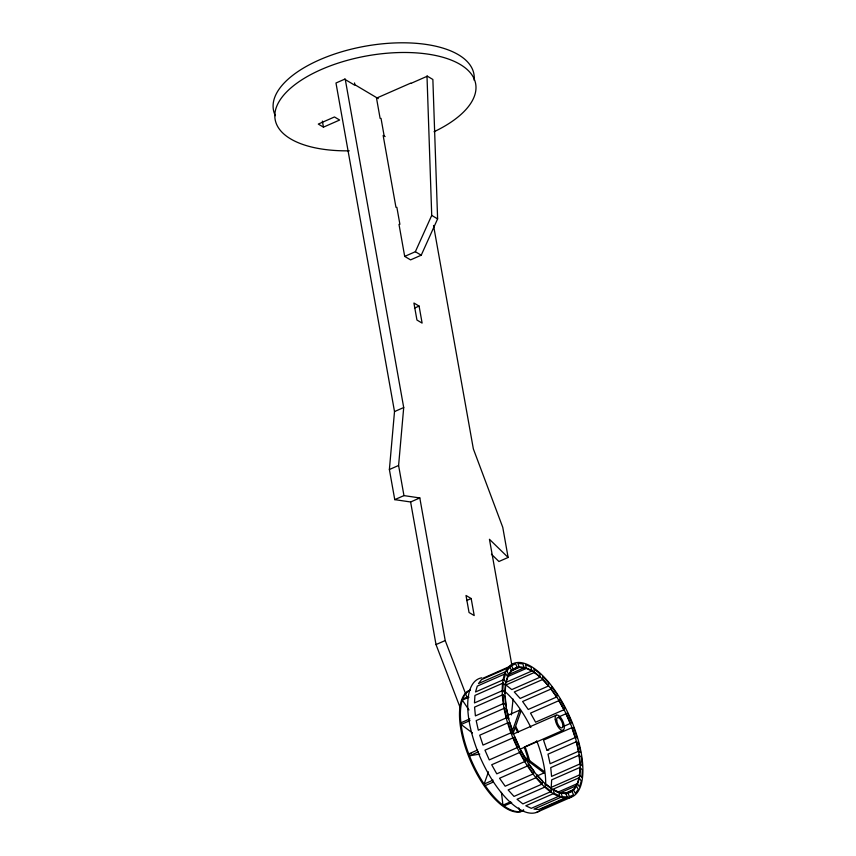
<?xml version="1.0" encoding="UTF-8"?>
<svg xmlns="http://www.w3.org/2000/svg" width="856" height="856" viewBox="0 0 856 856"><rect width="100%" height="100%" fill="white"/><g stroke="black" fill="none" stroke-linecap="round" stroke-linejoin="round"><path stroke-width="1.28" d="M502.793 690.492L503.264 682.992L474.941 695.436L474.47 702.926L502.793 690.492L505.147 693.082L505.618 685.581L503.264 682.992M536.466 777.515L536.659 774.509L542.533 780.972L542.34 783.968L514.017 796.412L508.143 789.949L536.466 777.515L542.34 783.968M542.608 679.536L542.8 676.529L548.664 682.992L548.482 685.988L520.159 698.432L514.285 691.969L542.608 679.536L548.482 685.988M579.523 774.926L579.994 767.425L551.671 779.859L551.2 787.36L579.523 774.926L581.877 777.505L582.348 770.015L579.994 767.425M419.815 497.946L410.613 501.98L394.755 499.637L389.384 469.516L394.509 411.575L335.98 83.011L345.193 78.966L403.711 407.542L398.596 465.471L403.957 495.603L419.815 497.946L445.216 640.545L467.109 697.672M511.428 714.91L513.065 699.063M503.842 679.536L505.607 673.661L507.854 676.85L506.089 682.724L503.842 679.536L475.519 691.969L477.284 686.105L505.607 673.661M527.874 765.81L528.58 763.466L534.208 771.427L533.502 773.781L505.168 786.215L499.551 778.254L527.874 765.81L533.502 773.781M550.932 689.069L551.639 686.726L557.256 694.697L556.561 697.041L528.227 709.474L522.609 701.513L550.932 689.069L556.561 697.041M577.286 783.657L579.052 777.783L581.299 780.972L579.533 786.835L577.286 783.657L557.213 792.463M488.466 771.812L484.132 784.053L493.056 780.137M513.343 734.084A4.248 1.766 66.3 0 1 513.429 732.479L520.812 711.657L519.753 710.106L512.38 730.917A4.248 1.766 66.3 0 1 512.305 731.077M404.695 256.393L415.353 251.718L431.724 215.402L426.994 75.981L432.869 79.469L437.609 218.89L421.227 255.206L410.57 259.882L404.695 256.393L398.992 224.347M506.838 671.125L509.802 667.166L511.835 670.804L508.871 674.753L506.838 671.125L478.504 683.559L481.479 679.611L509.802 667.166M520.02 752.328L521.208 750.744L526.301 759.818L525.103 761.401L496.78 773.835L491.697 764.761L520.02 752.328L525.103 761.401M558.84 700.679L560.027 699.106L565.12 708.18L563.933 709.752L535.599 722.197L530.517 713.123L558.84 700.679L563.933 709.752M573.295 789.703L576.27 785.755L578.303 789.382L575.339 793.33L573.295 789.703L565.035 793.33M483.287 678.113L515.644 663.839L517.366 667.733L510.979 670.601M513.3 737.733L514.905 737.005L519.207 746.732L489.268 759.903L484.967 750.177L513.3 737.733L517.591 747.459M558.85 716.879L567.549 713.037L571.84 722.764L563.152 726.605M569.497 796.668L573.52 794.828L571.808 790.944L567.774 792.774L569.497 796.668L541.174 809.102M410.805 83.086L376.512 98.14L380.118 118.396M411.158 83.299L427.347 76.184M323.45 127.148L339.639 120.033L334.471 116.962L318.282 124.077L323.45 127.148L322.37 121.092M414.486 308.106L419.087 306.084L422.115 323.108L416.947 320.037L413.919 303.013L419.087 306.084M394.509 411.575L403.711 407.542M389.384 469.516L398.596 465.471M394.755 499.637L403.957 495.603M433.543 225.46L473.347 448.886L502.761 527.328L508.122 557.459L498.92 561.504L491.451 554.239M466.574 600.559L471.175 598.537L474.213 615.56L469.045 612.5L466.006 595.466L471.175 598.537M460.271 707.923L436.014 644.579L445.216 640.545M511.46 670.323L517.366 667.733M511 671.051L519.271 667.423L524.15 667.798L522.834 663.839L517.955 663.464L519.271 667.423M507.629 675.052L524.15 667.798M507.48 676.711L526.365 668.429L531.865 670.997L531.009 667.166L525.52 664.598L526.365 668.429M462.679 699.063L468.253 696.613M468.992 697.191L462.304 700.122L468.97 709.956M505.896 682.393L531.865 670.997M534.283 672.527L505.95 684.971L511.781 689.594L540.104 677.16L539.772 673.661L533.941 669.028L534.283 672.527L540.104 677.16M502.9 694.697L474.566 707.131L475.412 715.884L503.745 703.439L506.078 705.301L505.222 696.549L502.9 694.697L503.745 703.439M460.881 722.806L469.805 718.89M470.008 720.581L461.084 724.497L472.426 732.918M504.516 708.18L476.182 720.624L478.311 730.179L506.634 717.735L508.839 718.762L506.709 709.207L504.516 708.18L506.634 717.735M519.753 710.106L508.592 715.006A65.923 27.435 66.3 0 0 507.533 713.487M508.036 722.774L479.713 735.208L483.009 745.095L511.332 732.661L513.29 732.811L509.994 722.924L508.036 722.774L511.332 732.661M512.99 734.191L556.282 715.177M477.659 749.995L468.735 753.911L471.314 753.494M478.386 751.878L469.463 755.795L479.777 754.104M519.913 749.257L563.205 730.243M546.824 750.017L575.146 737.583L577.105 737.733L573.809 727.846L571.851 727.696L543.528 740.13L546.824 750.017L548.771 750.166M576.302 741.735L547.979 754.179L550.098 763.734L578.431 751.301L580.625 752.328L578.506 742.762L576.302 741.735L578.431 751.301M485.192 785.615L493.003 782.181M579.063 755.206L550.74 767.65L551.585 776.392L579.908 763.959L582.24 765.81L581.395 757.057L579.063 755.206L579.908 763.959M537.365 775.857L544.052 772.915L543.849 771.213L524.268 756.683M510.754 801.73L502.954 805.154L501.413 792.346M545.368 786.846L517.045 799.279L522.877 803.912L551.2 791.468L550.857 787.969L545.026 783.347L545.368 786.846L551.2 791.468M504.056 805.978L511.717 802.607M551.906 789.703L579.052 777.783M554.132 793.33L525.798 805.774L531.298 808.342L559.621 795.898L558.775 792.078L553.276 789.51L554.132 793.33L559.621 795.898M559.749 793.009L576.27 785.755M523.487 810.086L520.138 811.563L518.715 807.871M520.994 811.424L523.786 810.193M565.42 793.812L571.808 790.944M562.306 796.668L533.984 809.102L538.863 809.476L567.186 797.043L565.87 793.084L560.99 792.71L562.306 796.668L567.186 797.043M536.337 812.483L570.856 797.321A72.835 30.313 66.3 0 0 553.34 688.203A72.835 30.313 66.3 0 0 503.51 705.226A72.835 30.313 66.3 0 0 570.856 797.321M355.518 85.108L378.299 98.633M344.636 79.212L354.962 85.354L354.534 82.936M385.104 136.586L383.146 135.419L395.954 207.323M431.724 215.402L437.609 218.89M415.353 251.718L421.227 255.206M525.498 759.144L544.052 772.915M508.122 557.459L489.45 539.291L511.813 664.887M565.934 713.776L570.235 723.502M511.62 665.668L513.332 669.563M536.156 741.692L525.049 746.7A65.923 27.435 66.3 0 1 529.875 761.754M571.851 727.696L575.146 737.583M381.027 118.363L384.055 135.387M396.863 207.291L399.902 224.315M410.613 501.98L436.014 644.579M349.248 150.827A101.832 46.545 -10.1 0 1 286.717 91.838A101.832 46.545 -10.1 0 1 441.728 56.956A101.832 46.545 -10.1 0 1 434.035 131.749M275.365 115.71A101.832 46.545 -10.1 0 1 365.426 46.171A101.832 46.545 -10.1 0 1 474.138 80.218M540.136 810.397A72.835 30.313 66.3 0 1 480.312 757.635A72.835 30.313 66.3 0 1 481.885 677.802M505.682 692.119A67.945 28.28 66.3 0 1 530.848 727.429M536.691 740.729A67.945 28.28 66.3 0 1 545.679 783.165M522.428 811.092A65.923 27.435 66.3 0 1 470.8 761.54A65.923 27.435 66.3 0 1 469.58 690.3M515.312 727.803A65.923 27.435 66.3 0 1 517.773 732.511M524.204 747.202A65.923 27.435 66.3 0 1 528.066 758.78M523.412 810.653A65.923 27.435 66.3 0 1 471.795 761.38A65.923 27.435 66.3 0 1 470.372 689.957M515.719 726.53A65.923 27.435 66.3 0 1 518.533 731.88M506.142 706.906A67.945 28.28 66.3 0 0 568.951 792.817A67.945 28.28 66.3 0 0 552.612 691.027A67.945 28.28 66.3 0 0 506.142 706.906M555.266 719.682A8.293 3.456 66.3 0 0 562.884 730.371A8.293 3.456 66.3 0 0 561.076 718.077A8.293 3.456 66.3 0 0 555.266 719.682M556.7 720.656A5.639 2.343 66.3 0 0 561.878 727.921A5.639 2.343 66.3 0 0 560.648 719.564A5.639 2.343 66.3 0 0 556.7 720.656"/></g></svg>
